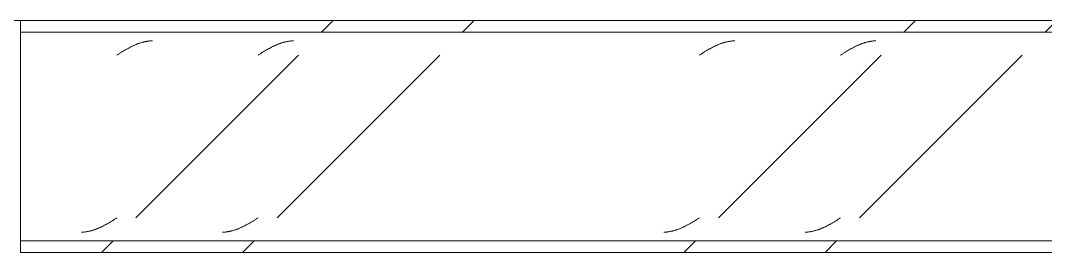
# Model space of a CAD drawing. Header units: centimetres. Extents: x -6741 to 14818, y -293 to 1595.
# Drawn here: x 1014.4 to 1102.9, y 717.8 to 737.8 of the extents above; entities that cross this region are included whole.
import ezdxf

# ---------------------------------------------------------------- set-up
doc = ezdxf.new("R2010")
doc.units = ezdxf.units.CM
doc.layers.add('A-CLNG', color=7, linetype='Continuous', lineweight=9)
doc.layers.add('S-BEAM', color=7, linetype='Continuous', lineweight=9)
pattern_1 = [(45, (152.695, 0), (-25.14472, 25.14472), []), (45, (152.695, 38.1), (-25.14472, 25.14472), [])]

# ---------------------------------------------------------------- blocks, each defined once
blk = doc.blocks.new('PQ_RVR_ARQ-01_ZZ_ZZ_MO_T_A_rvt-2-Elevación Eje 7')
at = {"layer": 'A-CLNG', "color": 254, "lineweight": 18, "true_color": 0xe5e5e5}
blk.add_line((-6110.942, 737.79), (-6823.081, 737.79), dxfattribs=at)
blk = doc.blocks.new('FP_14-Elevación Eje 7')
at = {"layer": 'S-BEAM', "color": 9, "true_color": 0xc0c0c0}
for p, q in [((-6432.798, 720.357), (-6432.749, 720.385)), ((-6432.749, 720.385), (-6432.701, 720.414)), ((-6432.701, 720.414), (-6432.652, 720.443)), ((-6432.652, 720.443), (-6432.603, 720.472)), ((-6432.603, 720.472), (-6432.555, 720.501)), ((-6432.555, 720.501), (-6432.506, 720.531)), ((-6432.506, 720.531), (-6432.458, 720.56)), ((-6432.458, 720.56), (-6432.409, 720.59)), ((-6432.409, 720.59), (-6432.36, 720.62)), ((-6432.36, 720.62), (-6432.312, 720.65)), ((-6432.312, 720.65), (-6432.263, 720.68)), ((-6432.263, 720.68), (-6432.215, 720.71)), ((-6432.215, 720.71), (-6432.166, 720.74)), ((-6432.166, 720.74), (-6432.117, 720.77)), ((-6420.608, 720.357), (-6420.56, 720.385)), ((-6420.56, 720.385), (-6420.511, 720.414)), ((-6420.511, 720.414), (-6420.462, 720.443)), ((-6420.462, 720.443), (-6420.414, 720.472)), ((-6420.414, 720.472), (-6420.365, 720.501)), ((-6420.365, 720.501), (-6420.317, 720.531)), ((-6420.317, 720.531), (-6420.268, 720.56)), ((-6420.268, 720.56), (-6420.219, 720.59)), ((-6420.219, 720.59), (-6420.171, 720.62)), ((-6420.171, 720.62), (-6420.122, 720.65)), ((-6420.122, 720.65), (-6420.074, 720.68)), ((-6420.074, 720.68), (-6420.025, 720.71)), ((-6420.025, 720.71), (-6419.977, 720.74)), ((-6419.977, 720.74), (-6419.928, 720.77)), ((-6382.508, 720.357), (-6382.46, 720.385)), ((-6382.46, 720.385), (-6382.411, 720.414)), ((-6382.411, 720.414), (-6382.362, 720.443)), ((-6382.362, 720.443), (-6382.314, 720.472)), ((-6382.314, 720.472), (-6382.265, 720.501)), ((-6382.265, 720.501), (-6382.217, 720.531)), ((-6382.217, 720.531), (-6382.168, 720.56)), ((-6382.168, 720.56), (-6382.119, 720.59)), ((-6382.119, 720.59), (-6382.071, 720.62)), ((-6382.071, 720.62), (-6382.022, 720.65)), ((-6382.022, 720.65), (-6381.974, 720.68)), ((-6381.974, 720.68), (-6381.925, 720.71)), ((-6381.925, 720.71), (-6381.877, 720.74)), ((-6381.877, 720.74), (-6381.828, 720.77)), ((-6370.319, 720.357), (-6370.27, 720.385)), ((-6370.27, 720.385), (-6370.222, 720.414)), ((-6370.222, 720.414), (-6370.173, 720.443)), ((-6370.173, 720.443), (-6370.124, 720.472)), ((-6370.124, 720.472), (-6370.076, 720.501)), ((-6370.076, 720.501), (-6370.027, 720.531)), ((-6370.027, 720.531), (-6369.979, 720.56)), ((-6369.979, 720.56), (-6369.93, 720.59)), ((-6369.93, 720.59), (-6369.881, 720.62)), ((-6369.881, 720.62), (-6369.833, 720.65)), ((-6369.833, 720.65), (-6369.784, 720.68)), ((-6369.784, 720.68), (-6369.736, 720.71)), ((-6369.736, 720.71), (-6369.687, 720.74)), ((-6369.687, 720.74), (-6369.638, 720.77)), ((-6435.179, 719.542), (-6435.13, 719.543)), ((-6435.13, 719.543), (-6435.082, 719.545)), ((-6435.082, 719.545), (-6435.033, 719.548)), ((-6435.033, 719.548), (-6434.985, 719.551)), ((-6434.985, 719.551), (-6434.936, 719.555)), ((-6434.936, 719.555), (-6434.887, 719.56)), ((-6434.887, 719.56), (-6434.839, 719.565)), ((-6434.839, 719.565), (-6434.79, 719.572)), ((-6434.79, 719.572), (-6434.742, 719.579)), ((-6434.742, 719.579), (-6434.693, 719.586)), ((-6434.693, 719.586), (-6434.644, 719.595)), ((-6434.644, 719.595), (-6434.596, 719.604)), ((-6434.596, 719.604), (-6434.547, 719.614)), ((-6434.547, 719.614), (-6434.499, 719.624)), ((-6434.499, 719.624), (-6434.45, 719.635)), ((-6434.45, 719.635), (-6434.401, 719.647)), ((-6434.401, 719.647), (-6434.353, 719.66)), ((-6434.353, 719.66), (-6434.304, 719.673)), ((-6434.304, 719.673), (-6434.256, 719.687)), ((-6434.256, 719.687), (-6434.207, 719.701)), ((-6434.207, 719.701), (-6434.158, 719.717)), ((-6434.158, 719.717), (-6434.11, 719.732)), ((-6434.11, 719.732), (-6434.061, 719.749)), ((-6434.061, 719.749), (-6434.013, 719.766)), ((-6434.013, 719.766), (-6433.964, 719.784)), ((-6433.964, 719.784), (-6433.915, 719.802)), ((-6433.915, 719.802), (-6433.867, 719.821)), ((-6433.867, 719.821), (-6433.818, 719.84)), ((-6433.818, 719.84), (-6433.77, 719.86)), ((-6433.77, 719.86), (-6433.721, 719.881)), ((-6433.721, 719.881), (-6433.672, 719.902)), ((-6433.672, 719.902), (-6433.624, 719.923)), ((-6433.624, 719.923), (-6433.575, 719.945)), ((-6433.575, 719.945), (-6433.527, 719.968)), ((-6433.527, 719.968), (-6433.478, 719.991)), ((-6433.478, 719.991), (-6433.429, 720.015)), ((-6433.429, 720.015), (-6433.381, 720.039)), ((-6433.381, 720.039), (-6433.332, 720.063)), ((-6433.332, 720.063), (-6433.284, 720.088)), ((-6433.284, 720.088), (-6433.235, 720.113)), ((-6433.235, 720.113), (-6433.186, 720.139)), ((-6433.186, 720.139), (-6433.138, 720.165)), ((-6433.138, 720.165), (-6433.089, 720.191)), ((-6433.089, 720.191), (-6433.041, 720.218)), ((-6433.041, 720.218), (-6432.992, 720.245)), ((-6432.992, 720.245), (-6432.943, 720.273)), ((-6432.943, 720.273), (-6432.895, 720.3)), ((-6432.895, 720.3), (-6432.846, 720.328)), ((-6432.846, 720.328), (-6432.798, 720.357)), ((-6422.989, 719.542), (-6422.941, 719.543)), ((-6422.941, 719.543), (-6422.892, 719.545)), ((-6422.892, 719.545), (-6422.844, 719.548)), ((-6422.844, 719.548), (-6422.795, 719.551)), ((-6422.795, 719.551), (-6422.747, 719.555)), ((-6422.747, 719.555), (-6422.698, 719.56)), ((-6422.698, 719.56), (-6422.649, 719.565)), ((-6422.649, 719.565), (-6422.601, 719.572)), ((-6422.601, 719.572), (-6422.552, 719.579)), ((-6422.552, 719.579), (-6422.504, 719.586)), ((-6422.504, 719.586), (-6422.455, 719.595)), ((-6422.455, 719.595), (-6422.406, 719.604)), ((-6422.406, 719.604), (-6422.358, 719.614)), ((-6422.358, 719.614), (-6422.309, 719.624)), ((-6422.309, 719.624), (-6422.261, 719.635)), ((-6422.261, 719.635), (-6422.212, 719.647)), ((-6422.212, 719.647), (-6422.163, 719.66)), ((-6422.163, 719.66), (-6422.115, 719.673)), ((-6422.115, 719.673), (-6422.066, 719.687)), ((-6422.066, 719.687), (-6422.018, 719.701)), ((-6422.018, 719.701), (-6421.969, 719.717)), ((-6421.969, 719.717), (-6421.92, 719.732)), ((-6421.92, 719.732), (-6421.872, 719.749)), ((-6421.872, 719.749), (-6421.823, 719.766)), ((-6421.823, 719.766), (-6421.775, 719.784)), ((-6421.775, 719.784), (-6421.726, 719.802)), ((-6421.726, 719.802), (-6421.677, 719.821)), ((-6421.677, 719.821), (-6421.629, 719.84)), ((-6421.629, 719.84), (-6421.58, 719.86)), ((-6421.58, 719.86), (-6421.532, 719.881)), ((-6421.532, 719.881), (-6421.483, 719.902)), ((-6421.483, 719.902), (-6421.434, 719.923)), ((-6421.434, 719.923), (-6421.386, 719.945)), ((-6421.386, 719.945), (-6421.337, 719.968)), ((-6421.337, 719.968), (-6421.289, 719.991)), ((-6421.289, 719.991), (-6421.24, 720.015)), ((-6421.24, 720.015), (-6421.191, 720.039)), ((-6421.191, 720.039), (-6421.143, 720.063)), ((-6421.143, 720.063), (-6421.094, 720.088)), ((-6421.094, 720.088), (-6421.046, 720.113)), ((-6421.046, 720.113), (-6420.997, 720.139)), ((-6420.997, 720.139), (-6420.948, 720.165)), ((-6420.948, 720.165), (-6420.9, 720.191)), ((-6420.9, 720.191), (-6420.851, 720.218)), ((-6420.851, 720.218), (-6420.803, 720.245)), ((-6420.803, 720.245), (-6420.754, 720.273)), ((-6420.754, 720.273), (-6420.705, 720.3)), ((-6420.705, 720.3), (-6420.657, 720.328)), ((-6420.657, 720.328), (-6420.608, 720.357)), ((-6384.889, 719.542), (-6384.841, 719.543)), ((-6384.841, 719.543), (-6384.792, 719.545)), ((-6384.792, 719.545), (-6384.744, 719.548)), ((-6384.744, 719.548), (-6384.695, 719.551)), ((-6384.695, 719.551), (-6384.647, 719.555)), ((-6384.647, 719.555), (-6384.598, 719.56)), ((-6384.598, 719.56), (-6384.549, 719.565)), ((-6384.549, 719.565), (-6384.501, 719.572)), ((-6384.501, 719.572), (-6384.452, 719.579)), ((-6384.452, 719.579), (-6384.404, 719.586)), ((-6384.404, 719.586), (-6384.355, 719.595)), ((-6384.355, 719.595), (-6384.306, 719.604)), ((-6384.306, 719.604), (-6384.258, 719.614)), ((-6384.258, 719.614), (-6384.209, 719.624)), ((-6384.209, 719.624), (-6384.161, 719.635)), ((-6384.161, 719.635), (-6384.112, 719.647)), ((-6384.112, 719.647), (-6384.063, 719.66)), ((-6384.063, 719.66), (-6384.015, 719.673)), ((-6384.015, 719.673), (-6383.966, 719.687)), ((-6383.966, 719.687), (-6383.918, 719.701)), ((-6383.918, 719.701), (-6383.869, 719.717)), ((-6383.869, 719.717), (-6383.82, 719.732)), ((-6383.82, 719.732), (-6383.772, 719.749)), ((-6383.772, 719.749), (-6383.723, 719.766)), ((-6383.723, 719.766), (-6383.675, 719.784)), ((-6383.675, 719.784), (-6383.626, 719.802)), ((-6383.626, 719.802), (-6383.577, 719.821)), ((-6383.577, 719.821), (-6383.529, 719.84)), ((-6383.529, 719.84), (-6383.48, 719.86)), ((-6383.48, 719.86), (-6383.432, 719.881)), ((-6383.432, 719.881), (-6383.383, 719.902)), ((-6383.383, 719.902), (-6383.334, 719.923)), ((-6383.334, 719.923), (-6383.286, 719.945)), ((-6383.286, 719.945), (-6383.237, 719.968)), ((-6383.237, 719.968), (-6383.189, 719.991)), ((-6383.189, 719.991), (-6383.14, 720.015)), ((-6383.14, 720.015), (-6383.091, 720.039)), ((-6383.091, 720.039), (-6383.043, 720.063)), ((-6383.043, 720.063), (-6382.994, 720.088)), ((-6382.994, 720.088), (-6382.946, 720.113)), ((-6382.946, 720.113), (-6382.897, 720.139)), ((-6382.897, 720.139), (-6382.848, 720.165)), ((-6382.848, 720.165), (-6382.8, 720.191)), ((-6382.8, 720.191), (-6382.751, 720.218)), ((-6382.751, 720.218), (-6382.703, 720.245)), ((-6382.703, 720.245), (-6382.654, 720.273)), ((-6382.654, 720.273), (-6382.605, 720.3)), ((-6382.605, 720.3), (-6382.557, 720.328)), ((-6382.557, 720.328), (-6382.508, 720.357)), ((-6372.7, 719.542), (-6372.651, 719.543)), ((-6372.651, 719.543), (-6372.603, 719.545)), ((-6372.603, 719.545), (-6372.554, 719.548)), ((-6372.554, 719.548), (-6372.506, 719.551)), ((-6372.506, 719.551), (-6372.457, 719.555)), ((-6372.457, 719.555), (-6372.408, 719.56)), ((-6372.408, 719.56), (-6372.36, 719.565)), ((-6372.36, 719.565), (-6372.311, 719.572)), ((-6372.311, 719.572), (-6372.263, 719.579)), ((-6372.263, 719.579), (-6372.214, 719.586)), ((-6372.214, 719.586), (-6372.165, 719.595)), ((-6372.165, 719.595), (-6372.117, 719.604)), ((-6372.117, 719.604), (-6372.068, 719.614)), ((-6372.068, 719.614), (-6372.02, 719.624)), ((-6372.02, 719.624), (-6371.971, 719.635)), ((-6371.971, 719.635), (-6371.923, 719.647)), ((-6371.923, 719.647), (-6371.874, 719.66)), ((-6371.874, 719.66), (-6371.825, 719.673)), ((-6371.825, 719.673), (-6371.777, 719.687)), ((-6371.777, 719.687), (-6371.728, 719.701)), ((-6371.728, 719.701), (-6371.68, 719.717)), ((-6371.68, 719.717), (-6371.631, 719.732)), ((-6371.631, 719.732), (-6371.582, 719.749)), ((-6371.582, 719.749), (-6371.534, 719.766)), ((-6371.534, 719.766), (-6371.485, 719.784)), ((-6371.485, 719.784), (-6371.437, 719.802)), ((-6371.437, 719.802), (-6371.388, 719.821)), ((-6371.388, 719.821), (-6371.339, 719.84)), ((-6371.339, 719.84), (-6371.291, 719.86)), ((-6371.291, 719.86), (-6371.242, 719.881)), ((-6371.242, 719.881), (-6371.194, 719.902)), ((-6371.194, 719.902), (-6371.145, 719.923)), ((-6371.145, 719.923), (-6371.096, 719.945)), ((-6371.096, 719.945), (-6371.048, 719.968)), ((-6371.048, 719.968), (-6370.999, 719.991)), ((-6370.999, 719.991), (-6370.951, 720.015)), ((-6370.951, 720.015), (-6370.902, 720.039)), ((-6370.902, 720.039), (-6370.853, 720.063)), ((-6370.853, 720.063), (-6370.805, 720.088)), ((-6370.805, 720.088), (-6370.756, 720.113)), ((-6370.756, 720.113), (-6370.708, 720.139)), ((-6370.708, 720.139), (-6370.659, 720.165)), ((-6370.659, 720.165), (-6370.61, 720.191)), ((-6370.61, 720.191), (-6370.562, 720.218)), ((-6370.562, 720.218), (-6370.513, 720.245)), ((-6370.513, 720.245), (-6370.465, 720.273)), ((-6370.465, 720.273), (-6370.416, 720.3)), ((-6370.416, 720.3), (-6370.367, 720.328)), ((-6370.367, 720.328), (-6370.319, 720.357))]:
    blk.add_line(p, q, dxfattribs=at)
blk = doc.blocks.new('FP_15-Elevación Eje 7')
at = {"layer": 'S-BEAM', "color": 9, "true_color": 0xc0c0c0}
for p, q in [((-6431.097, 735.416), (-6431.048, 735.442)), ((-6431.048, 735.442), (-6430.999, 735.468)), ((-6430.999, 735.468), (-6430.951, 735.493)), ((-6430.951, 735.493), (-6430.902, 735.518)), ((-6430.902, 735.518), (-6430.854, 735.542)), ((-6430.854, 735.542), (-6430.805, 735.566)), ((-6430.805, 735.566), (-6430.757, 735.59)), ((-6430.757, 735.59), (-6430.708, 735.613)), ((-6430.708, 735.613), (-6430.659, 735.636)), ((-6430.659, 735.636), (-6430.611, 735.658)), ((-6430.611, 735.658), (-6430.562, 735.679)), ((-6430.562, 735.679), (-6430.514, 735.7)), ((-6430.514, 735.7), (-6430.465, 735.721)), ((-6430.465, 735.721), (-6430.416, 735.741)), ((-6430.416, 735.741), (-6430.368, 735.76)), ((-6430.368, 735.76), (-6430.319, 735.779)), ((-6430.319, 735.779), (-6430.271, 735.797)), ((-6430.271, 735.797), (-6430.222, 735.815)), ((-6430.222, 735.815), (-6430.173, 735.832)), ((-6430.173, 735.832), (-6430.125, 735.848)), ((-6430.125, 735.848), (-6430.076, 735.864)), ((-6430.076, 735.864), (-6430.028, 735.879)), ((-6430.028, 735.879), (-6429.979, 735.894)), ((-6429.979, 735.894), (-6429.93, 735.908)), ((-6429.93, 735.908), (-6429.882, 735.921)), ((-6429.882, 735.921), (-6429.833, 735.934)), ((-6429.833, 735.934), (-6429.785, 735.946)), ((-6429.785, 735.946), (-6429.736, 735.957)), ((-6429.736, 735.957), (-6429.687, 735.967)), ((-6429.687, 735.967), (-6429.639, 735.977)), ((-6429.639, 735.977), (-6429.59, 735.986)), ((-6429.59, 735.986), (-6429.542, 735.995)), ((-6429.542, 735.995), (-6429.493, 736.002)), ((-6429.493, 736.002), (-6429.444, 736.009)), ((-6429.444, 736.009), (-6429.396, 736.015)), ((-6429.396, 736.015), (-6429.347, 736.021)), ((-6429.347, 736.021), (-6429.299, 736.026)), ((-6429.299, 736.026), (-6429.25, 736.03)), ((-6429.25, 736.03), (-6429.201, 736.033)), ((-6429.201, 736.033), (-6429.153, 736.036)), ((-6429.153, 736.036), (-6429.104, 736.038)), ((-6429.104, 736.038), (-6429.056, 736.039)), ((-6418.907, 735.416), (-6418.859, 735.442)), ((-6418.859, 735.442), (-6418.81, 735.468)), ((-6418.81, 735.468), (-6418.761, 735.493)), ((-6418.761, 735.493), (-6418.713, 735.518)), ((-6418.713, 735.518), (-6418.664, 735.542)), ((-6418.664, 735.542), (-6418.616, 735.566)), ((-6418.616, 735.566), (-6418.567, 735.59)), ((-6418.567, 735.59), (-6418.518, 735.613)), ((-6418.518, 735.613), (-6418.47, 735.636)), ((-6418.47, 735.636), (-6418.421, 735.658)), ((-6418.421, 735.658), (-6418.373, 735.679)), ((-6418.373, 735.679), (-6418.324, 735.7)), ((-6418.324, 735.7), (-6418.276, 735.721)), ((-6418.276, 735.721), (-6418.227, 735.741)), ((-6418.227, 735.741), (-6418.178, 735.76)), ((-6418.178, 735.76), (-6418.13, 735.779)), ((-6418.13, 735.779), (-6418.081, 735.797)), ((-6418.081, 735.797), (-6418.033, 735.815)), ((-6418.033, 735.815), (-6417.984, 735.832)), ((-6417.984, 735.832), (-6417.935, 735.848)), ((-6417.935, 735.848), (-6417.887, 735.864)), ((-6417.887, 735.864), (-6417.838, 735.879)), ((-6417.838, 735.879), (-6417.79, 735.894)), ((-6417.79, 735.894), (-6417.741, 735.908)), ((-6417.741, 735.908), (-6417.692, 735.921)), ((-6417.692, 735.921), (-6417.644, 735.934)), ((-6417.644, 735.934), (-6417.595, 735.946)), ((-6417.595, 735.946), (-6417.547, 735.957)), ((-6417.547, 735.957), (-6417.498, 735.967)), ((-6417.498, 735.967), (-6417.449, 735.977)), ((-6417.449, 735.977), (-6417.401, 735.986)), ((-6417.401, 735.986), (-6417.352, 735.995)), ((-6417.352, 735.995), (-6417.304, 736.002)), ((-6417.304, 736.002), (-6417.255, 736.009)), ((-6417.255, 736.009), (-6417.206, 736.015)), ((-6417.206, 736.015), (-6417.158, 736.021)), ((-6417.158, 736.021), (-6417.109, 736.026)), ((-6417.109, 736.026), (-6417.061, 736.03)), ((-6417.061, 736.03), (-6417.012, 736.033)), ((-6417.012, 736.033), (-6416.963, 736.036)), ((-6416.963, 736.036), (-6416.915, 736.038)), ((-6416.915, 736.038), (-6416.866, 736.039)), ((-6380.807, 735.416), (-6380.759, 735.442)), ((-6380.759, 735.442), (-6380.71, 735.468)), ((-6380.71, 735.468), (-6380.661, 735.493)), ((-6380.661, 735.493), (-6380.613, 735.518)), ((-6380.613, 735.518), (-6380.564, 735.542)), ((-6380.564, 735.542), (-6380.516, 735.566)), ((-6380.516, 735.566), (-6380.467, 735.59)), ((-6380.467, 735.59), (-6380.418, 735.613)), ((-6380.418, 735.613), (-6380.37, 735.636)), ((-6380.37, 735.636), (-6380.321, 735.658)), ((-6380.321, 735.658), (-6380.273, 735.679)), ((-6380.273, 735.679), (-6380.224, 735.7)), ((-6380.224, 735.7), (-6380.176, 735.721)), ((-6380.176, 735.721), (-6380.127, 735.741)), ((-6380.127, 735.741), (-6380.078, 735.76)), ((-6380.078, 735.76), (-6380.03, 735.779)), ((-6380.03, 735.779), (-6379.981, 735.797)), ((-6379.981, 735.797), (-6379.933, 735.815)), ((-6379.933, 735.815), (-6379.884, 735.832)), ((-6379.884, 735.832), (-6379.835, 735.848)), ((-6379.835, 735.848), (-6379.787, 735.864)), ((-6379.787, 735.864), (-6379.738, 735.879)), ((-6379.738, 735.879), (-6379.69, 735.894)), ((-6379.69, 735.894), (-6379.641, 735.908)), ((-6379.641, 735.908), (-6379.592, 735.921)), ((-6379.592, 735.921), (-6379.544, 735.934)), ((-6379.544, 735.934), (-6379.495, 735.946)), ((-6379.495, 735.946), (-6379.447, 735.957)), ((-6379.447, 735.957), (-6379.398, 735.967)), ((-6379.398, 735.967), (-6379.349, 735.977)), ((-6379.349, 735.977), (-6379.301, 735.986)), ((-6379.301, 735.986), (-6379.252, 735.995)), ((-6379.252, 735.995), (-6379.204, 736.002)), ((-6379.204, 736.002), (-6379.155, 736.009)), ((-6379.155, 736.009), (-6379.106, 736.015)), ((-6379.106, 736.015), (-6379.058, 736.021)), ((-6379.058, 736.021), (-6379.009, 736.026)), ((-6379.009, 736.026), (-6378.961, 736.03)), ((-6378.961, 736.03), (-6378.912, 736.033)), ((-6378.912, 736.033), (-6378.863, 736.036)), ((-6378.863, 736.036), (-6378.815, 736.038)), ((-6378.815, 736.038), (-6378.766, 736.039)), ((-6368.618, 735.416), (-6368.569, 735.442)), ((-6368.569, 735.442), (-6368.521, 735.468)), ((-6368.521, 735.468), (-6368.472, 735.493)), ((-6368.472, 735.493), (-6368.423, 735.518)), ((-6368.423, 735.518), (-6368.375, 735.542)), ((-6368.375, 735.542), (-6368.326, 735.566)), ((-6368.326, 735.566), (-6368.278, 735.59)), ((-6368.278, 735.59), (-6368.229, 735.613)), ((-6368.229, 735.613), (-6368.18, 735.636)), ((-6368.18, 735.636), (-6368.132, 735.658)), ((-6368.132, 735.658), (-6368.083, 735.679)), ((-6368.083, 735.679), (-6368.035, 735.7)), ((-6368.035, 735.7), (-6367.986, 735.721)), ((-6367.986, 735.721), (-6367.937, 735.741)), ((-6367.937, 735.741), (-6367.889, 735.76)), ((-6367.889, 735.76), (-6367.84, 735.779)), ((-6367.84, 735.779), (-6367.792, 735.797)), ((-6367.792, 735.797), (-6367.743, 735.815)), ((-6367.743, 735.815), (-6367.694, 735.832)), ((-6367.694, 735.832), (-6367.646, 735.848)), ((-6367.646, 735.848), (-6367.597, 735.864)), ((-6367.597, 735.864), (-6367.549, 735.879)), ((-6367.549, 735.879), (-6367.5, 735.894)), ((-6367.5, 735.894), (-6367.452, 735.908)), ((-6367.452, 735.908), (-6367.403, 735.921)), ((-6367.403, 735.921), (-6367.354, 735.934)), ((-6367.354, 735.934), (-6367.306, 735.946)), ((-6367.306, 735.946), (-6367.257, 735.957)), ((-6367.257, 735.957), (-6367.209, 735.967)), ((-6367.209, 735.967), (-6367.16, 735.977)), ((-6367.16, 735.977), (-6367.111, 735.986)), ((-6367.111, 735.986), (-6367.063, 735.995)), ((-6367.063, 735.995), (-6367.014, 736.002)), ((-6367.014, 736.002), (-6366.966, 736.009)), ((-6366.966, 736.009), (-6366.917, 736.015)), ((-6366.917, 736.015), (-6366.868, 736.021)), ((-6366.868, 736.021), (-6366.82, 736.026)), ((-6366.82, 736.026), (-6366.771, 736.03)), ((-6366.771, 736.03), (-6366.723, 736.033)), ((-6366.723, 736.033), (-6366.674, 736.036)), ((-6366.674, 736.036), (-6366.625, 736.038)), ((-6366.625, 736.038), (-6366.577, 736.039)), ((-6432.117, 734.81), (-6432.069, 734.841)), ((-6432.069, 734.841), (-6432.02, 734.871)), ((-6432.02, 734.871), (-6431.971, 734.901)), ((-6431.971, 734.901), (-6431.923, 734.931)), ((-6431.923, 734.931), (-6431.874, 734.961)), ((-6431.874, 734.961), (-6431.826, 734.991)), ((-6431.826, 734.991), (-6431.777, 735.021)), ((-6431.777, 735.021), (-6431.728, 735.05)), ((-6431.728, 735.05), (-6431.68, 735.08)), ((-6431.68, 735.08), (-6431.631, 735.109)), ((-6431.631, 735.109), (-6431.583, 735.138)), ((-6431.583, 735.138), (-6431.534, 735.167)), ((-6431.534, 735.167), (-6431.485, 735.196)), ((-6431.485, 735.196), (-6431.437, 735.224)), ((-6431.437, 735.224), (-6431.388, 735.253)), ((-6431.388, 735.253), (-6431.34, 735.281)), ((-6431.34, 735.281), (-6431.291, 735.308)), ((-6431.291, 735.308), (-6431.242, 735.336)), ((-6431.242, 735.336), (-6431.194, 735.363)), ((-6431.194, 735.363), (-6431.145, 735.39)), ((-6431.145, 735.39), (-6431.097, 735.416)), ((-6419.928, 734.81), (-6419.879, 734.841)), ((-6419.879, 734.841), (-6419.831, 734.871)), ((-6419.831, 734.871), (-6419.782, 734.901)), ((-6419.782, 734.901), (-6419.733, 734.931)), ((-6419.733, 734.931), (-6419.685, 734.961)), ((-6419.685, 734.961), (-6419.636, 734.991)), ((-6419.636, 734.991), (-6419.588, 735.021)), ((-6419.588, 735.021), (-6419.539, 735.05)), ((-6419.539, 735.05), (-6419.49, 735.08)), ((-6419.49, 735.08), (-6419.442, 735.109)), ((-6419.442, 735.109), (-6419.393, 735.138)), ((-6419.393, 735.138), (-6419.345, 735.167)), ((-6419.345, 735.167), (-6419.296, 735.196)), ((-6419.296, 735.196), (-6419.247, 735.224)), ((-6419.247, 735.224), (-6419.199, 735.253)), ((-6419.199, 735.253), (-6419.15, 735.281)), ((-6419.15, 735.281), (-6419.102, 735.308)), ((-6419.102, 735.308), (-6419.053, 735.336)), ((-6419.053, 735.336), (-6419.004, 735.363)), ((-6419.004, 735.363), (-6418.956, 735.39)), ((-6418.956, 735.39), (-6418.907, 735.416)), ((-6381.828, 734.81), (-6381.779, 734.841)), ((-6381.779, 734.841), (-6381.731, 734.871)), ((-6381.731, 734.871), (-6381.682, 734.901)), ((-6381.682, 734.901), (-6381.633, 734.931)), ((-6381.633, 734.931), (-6381.585, 734.961)), ((-6381.585, 734.961), (-6381.536, 734.991)), ((-6381.536, 734.991), (-6381.488, 735.021)), ((-6381.488, 735.021), (-6381.439, 735.05)), ((-6381.439, 735.05), (-6381.39, 735.08)), ((-6381.39, 735.08), (-6381.342, 735.109)), ((-6381.342, 735.109), (-6381.293, 735.138)), ((-6381.293, 735.138), (-6381.245, 735.167)), ((-6381.245, 735.167), (-6381.196, 735.196)), ((-6381.196, 735.196), (-6381.147, 735.224)), ((-6381.147, 735.224), (-6381.099, 735.253)), ((-6381.099, 735.253), (-6381.05, 735.281)), ((-6381.05, 735.281), (-6381.002, 735.308)), ((-6381.002, 735.308), (-6380.953, 735.336)), ((-6380.953, 735.336), (-6380.904, 735.363)), ((-6380.904, 735.363), (-6380.856, 735.39)), ((-6380.856, 735.39), (-6380.807, 735.416)), ((-6369.638, 734.81), (-6369.59, 734.841)), ((-6369.59, 734.841), (-6369.541, 734.871)), ((-6369.541, 734.871), (-6369.493, 734.901)), ((-6369.493, 734.901), (-6369.444, 734.931)), ((-6369.444, 734.931), (-6369.395, 734.961)), ((-6369.395, 734.961), (-6369.347, 734.991)), ((-6369.347, 734.991), (-6369.298, 735.021)), ((-6369.298, 735.021), (-6369.25, 735.05)), ((-6369.25, 735.05), (-6369.201, 735.08)), ((-6369.201, 735.08), (-6369.152, 735.109)), ((-6369.152, 735.109), (-6369.104, 735.138)), ((-6369.104, 735.138), (-6369.055, 735.167)), ((-6369.055, 735.167), (-6369.007, 735.196)), ((-6369.007, 735.196), (-6368.958, 735.224)), ((-6368.958, 735.224), (-6368.909, 735.253)), ((-6368.909, 735.253), (-6368.861, 735.281)), ((-6368.861, 735.281), (-6368.812, 735.308)), ((-6368.812, 735.308), (-6368.764, 735.336)), ((-6368.764, 735.336), (-6368.715, 735.363)), ((-6368.715, 735.363), (-6368.666, 735.39)), ((-6368.666, 735.39), (-6368.618, 735.416))]:
    blk.add_line(p, q, dxfattribs=at)
blk = doc.blocks.new('M_W Shapes - 150 x 200-V13-Elevación Eje 7')
at = {"layer": 'S-BEAM', "true_color": 0xc0c0c0}
h = blk.add_hatch(dxfattribs=at)
h.set_pattern_fill('FP_14', color=9, style=0, pattern_type=2)
h.set_pattern_definition(pattern_1)
h.paths.add_polyline_path([(-6391.336, 736.79), (-6110.448, 736.79), (-6110.448, 737.79), (-6440.438, 737.79), (-6440.438, 736.79), (-6436.798, 736.79)])
h = blk.add_hatch(dxfattribs=at)
h.set_pattern_fill('FP_14', color=9, style=0, pattern_type=2)
h.set_pattern_definition(pattern_1)
h.paths.add_polyline_path([(-6391.336, 720.77), (-6110.448, 720.77), (-6110.448, 734.81), (-6440.438, 734.81), (-6440.438, 720.77), (-6436.798, 720.77)])
h = blk.add_hatch(dxfattribs=at)
h.set_pattern_fill('FP_14', color=9, style=0, pattern_type=2)
h.set_pattern_definition(pattern_1)
h.paths.add_polyline_path([(-6118.566, 717.79), (-6110.448, 717.79), (-6110.448, 718.79), (-6440.438, 718.79), (-6440.438, 717.79), (-6209.49, 717.79)])
at = {"layer": 'S-BEAM'}
for p, q in [((-6440.438, 736.79), (-6440.438, 737.79)), ((-6110.448, 737.79), (-6440.438, 737.79)), ((-6440.438, 734.81), (-6440.438, 736.79)), ((-6110.448, 736.79), (-6440.438, 736.79)), ((-6440.438, 720.77), (-6440.438, 734.81)), ((-6440.438, 718.79), (-6440.438, 720.77)), ((-6440.438, 717.79), (-6440.438, 718.79)), ((-6440.438, 718.79), (-6110.448, 718.79)), ((-6110.448, 717.79), (-6440.438, 717.79))]:
    blk.add_line(p, q, dxfattribs=at)
for name in ['FP_15-Elevación Eje 7', 'FP_14-Elevación Eje 7']:
    blk.add_blockref(name, (0, 0), dxfattribs=at)

msp = doc.modelspace()

# ---------------------------------------------------------------- block references
at = {"lineweight": 5}
msp.add_blockref('PQ_RVR_ARQ-01_ZZ_ZZ_MO_T_A_rvt-2-Elevación Eje 7', (7454.807, 0), dxfattribs=at)
at = {"layer": 'S-BEAM'}
msp.add_blockref('M_W Shapes - 150 x 200-V13-Elevación Eje 7', (7454.807, 0), dxfattribs=at)

doc.saveas('drawing.dxf')
